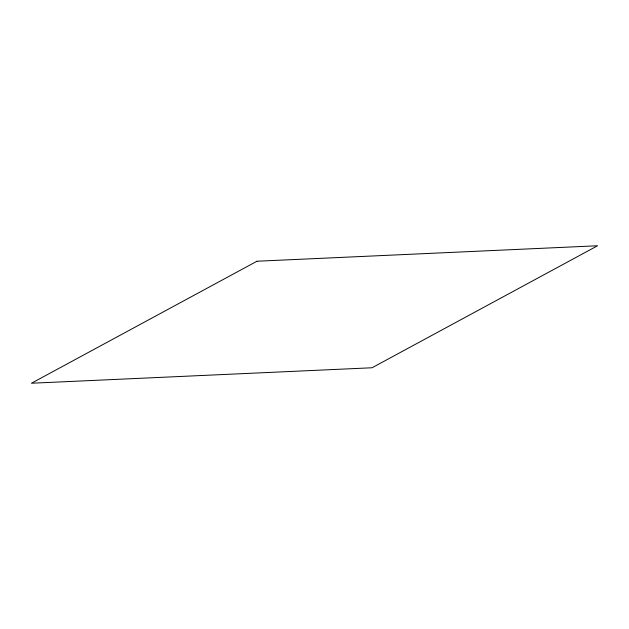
<?xml version="1.0" encoding="UTF-8"?>
<svg xmlns="http://www.w3.org/2000/svg" width="629" height="629" viewBox="0 0 629 629"><rect width="100%" height="100%" fill="white"/><g stroke="black" fill="none" stroke-linecap="round" stroke-linejoin="round"><path stroke-width="0.94" d="M256.97 261.232L31.45 383.234L372.03 367.768L597.55 245.766L256.97 261.232"/></g></svg>
